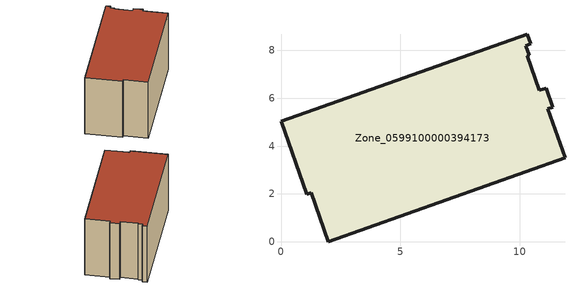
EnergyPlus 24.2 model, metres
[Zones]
Zone_0599100000394173
 floor ground (C_G): 11.89,3.51 1.99,0 1.27,2.04 1.07,1.98 0,5.03 10.31,8.67 10.45,8.28 10.24,8.2 10.38,7.81 10.31,7.78 10.81,6.34 11.1,6.43 11.38,5.62 11.17,5.55 z0
 wall outside (C_F): 10.45,8.28 10.31,8.67 0,5.03 1.07,1.98 1.27,2.04 1.99,0 11.89,3.51 11.17,5.55 11.38,5.62 11.1,6.43 10.81,6.34 10.31,7.78 10.38,7.81 10.24,8.2 10.45,8.28 z0:5.71
 roof outside (C_R): 11.1,6.43 10.81,6.34 10.31,7.78 10.38,7.81 10.24,8.2 10.45,8.28 10.31,8.67 0,5.03 1.07,1.98 1.27,2.04 1.99,0 11.89,3.51 11.17,5.55 11.38,5.62 z5.71
[BUILDING]
Pand.0599100000394173: North Axis=0; Terrain=City; Loads Convergence Tolerance Value=0.04; Temperature Convergence Tolerance Value=0.4; Solar Distribution=FullExterior; Maximum Number of Warmup Days=25; Minimum Number of Warmup Days=1
[Site:Location]
Rotterdam.The.Hague.AP_ZH_NLD Design_Conditions: Latitude=51.96; Longitude=4.45; Time Zone=1; Elevation=-4.5
[SITE:GROUNDTEMPERATURE:BUILDINGSURFACE]
18, 18, 18, 18, 18, 18, 18, 18, 18, 18, 18, 18
[MATERIAL] Thermal Absorptance=0.9; Solar Absorptance=0.7; Visible Absorptance=0.7
Name | Roughness | Thickness | Conductivity | Density | Specific Heat
G.TI.1992-2005 | MediumSmooth | 0.15 | 0.06 | 540 | 1210
F.TI.1992-2005 | Rough | 0.3 | 0.12 | 1920 | 840
R.TI.1992-2005 | MediumRough | 0.2 | 0.08 | 1500 | 1000
[CONSTRUCTION]
C_G: G.TI.1992-2005
C_F: F.TI.1992-2005
C_R: R.TI.1992-2005
[ZONE]
Zone_0599100000394173: Type=1; Multiplier=1; Ceiling Height=Autocalculate; Volume=Autocalculate; Floor Area=autocalculate; Part of Total Floor Area=Yes
[ZONEINFILTRATION:DESIGNFLOWRATE]
Infil_Zone_0599100000394173: Zone or ZoneList or Space or SpaceList=Zone_0599100000394173; Schedule=AlwaysOn; Design Flow Rate Calculation Method=Flow/Area; Flow Rate per Floor Area=0.0015; Constant Term Coefficient=1; Temperature Term Coefficient=0; Velocity Term Coefficient=0; Velocity Squared Term Coefficient=0
[HVACTEMPLATE:ZONE:IDEALLOADSAIRSYSTEM]
Zone_0599100000394173: Maximum Heating Supply Air Temperature=50; Minimum Cooling Supply Air Temperature=13; Maximum Heating Supply Air Humidity Ratio=0.0156; Minimum Cooling Supply Air Humidity Ratio=0.0077; Heating Limit=NoLimit; Cooling Limit=NoLimit; Dehumidification Control Type=ConstantSensibleHeatRatio; Cooling Sensible Heat Ratio=0.7; Dehumidification Setpoint=60; Humidification Control Type=None; Humidification Setpoint=30; Outdoor Air Method=None; Outdoor Air Flow Rate per Person=0.00944; Outdoor Air Flow Rate per Zone Floor Area=0; Outdoor Air Flow Rate per Zone=0; Demand Controlled Ventilation Type=None; Outdoor Air Economizer Type=NoEconomizer; Heat Recovery Type=None; Sensible Heat Recovery Effectiveness=0.7; Latent Heat Recovery Effectiveness=0.65
[ZONECONTROL:THERMOSTAT]
ThermostatControl_Zone_0599100000394173: Zone or ZoneList=Zone_0599100000394173; Control Type Schedule=DualSetpointControlType; Control 1=Thermostat_Zone_0599100000394173; Temperature Difference Between Cutout And Setpoint=0
[THERMOSTATSETPOINT:DUALSETPOINT]
Thermostat_Zone_0599100000394173: Heating Setpoint Temperature Schedule=HeatingSetpoint_Zone_0599100000394173; Cooling Setpoint Temperature Schedule=CoolingSetpoint_Zone_0599100000394173
[SCHEDULE:COMPACT]
HeatingSetpoint_Zone_0599100000394173: Through: 12/31, For: AllDays, Until: 24:00, 21
CoolingSetpoint_Zone_0599100000394173: Through: 12/31, For: AllDays, Until: 24:00, 24
DualSetpointControlType: Through: 12/31, For: AllDays, Until: 24:00, 4
AlwaysOn: Through: 12/31, For: AllDays, Until: 24:00, 1
